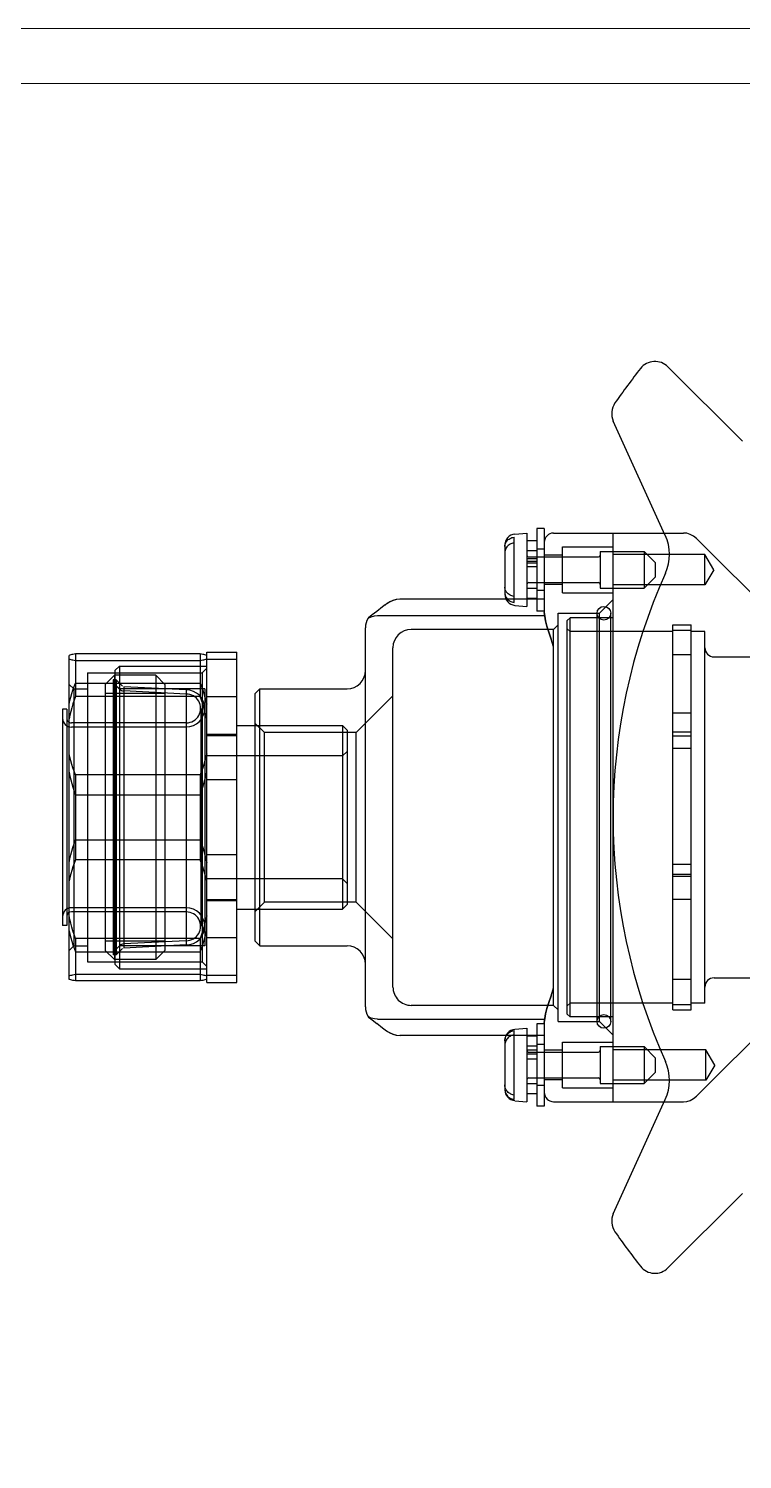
# Model space of a CAD drawing. Header units: millimetres. Extents: x 35720 to 50764, y -47170 to -36532.
# Drawn here: x 37714.2 to 37792, y -42001.6 to -41845.6 of the extents above; entities that cross this region are included whole.
import ezdxf

# ---------------------------------------------------------------- set-up
doc = ezdxf.new("R2010")
doc.units = ezdxf.units.MM
doc.header["$LTSCALE"] = 13
doc.linetypes.add('CENTER', pattern=[50.8, 31.75, -6.35, 6.35, -6.35])
doc.layers.get('0').update_dxf_attribs({"color": 1, "linetype": 'CENTER'})
doc.layers.add('3中心线层', color=1, linetype='CENTER')
doc.layers.add('DIM', color=4, linetype='Continuous')
doc.layers.add('INTE_DIM', color=3, linetype='Continuous', lineweight=13)

# ---------------------------------------------------------------- blocks, each defined once
blk = doc.blocks.new('30343043456320.')
at = {"layer": 'INTE_DIM', "color": 7}
for points in [[(55570.47, -34285.5), (57632.47, -34285.5), (57632.47, -35097.5), (55570.47, -35097.5)], [(55576.47, -34291.5), (57626.47, -34291.5), (57626.47, -35091.5), (55576.47, -35091.5)]]:
    blk.add_lwpolyline(points, close=True, dxfattribs=at)
blk = doc.blocks.new('压力释放阀1')
at = {"color": 6, "linetype": 'Continuous'}
for p, q in [((-20.09, -45.59), (-30.41, -55.91)), ((20.09, -45.59), (30.41, -55.91)), ((-17.5, -54), (-17.5, -49)), ((17.5, -54), (17.5, -49)), ((-49.12, -59.02), (-41.01, -50.91)), ((49.12, -59.02), (41.01, -50.91)), ((-27, -54.01), (-28.65, -55)), ((-27, -54.01), (-25.35, -55)), ((27, -53.91), (25.35, -54.9)), ((27, -53.91), (28.65, -54.9)), ((-25.35, -55), (-28.65, -55)), ((-28.65, -55), (-28.65, -65)), ((-25.35, -55), (-25.35, -65)), ((20.25, -55), (-20.25, -55)), ((-20.25, -55), (-20.25, -56.5)), ((20.25, -55), (20.25, -56.5)), ((28.65, -54.9), (25.35, -54.9)), ((25.35, -54.9), (25.35, -65)), ((28.65, -54.9), (28.65, -65)), ((-31, -71.5), (-31, -57.33)), ((21, -56.5), (-21, -56.5)), ((-21, -58.5), (-21, -56.5)), ((-20.4, -58.5), (-20.4, -56.5)), ((-17.77, -58.5), (-17.77, -56.5)), ((-11.39, -58.5), (-11.39, -56.5)), ((-9.33, -58.5), (-9.33, -56.5)), ((-8.89, -58.5), (-8.89, -56.5)), ((-7.53, -58.5), (-7.53, -56.5)), ((5.09, -58.5), (5.09, -56.5)), ((6.23, -56.5), (6.23, -58.5)), ((6.42, -58.5), (6.42, -56.5)), ((8.92, -58.5), (8.92, -56.5)), ((17.63, -58.5), (17.63, -56.5)), ((20.4, -58.5), (20.4, -56.5)), ((21, -58.5), (21, -56.5)), ((31, -71.5), (31, -57.33)), ((21, -58.5), (-21, -58.5)), ((-20.25, -58.5), (-20.25, -69.7)), ((20.25, -58.5), (20.25, -69.7)), ((-30.75, -59.31), (-43.21, -64.98)), ((-27.8, -60.4), (-29, -61.6)), ((-27.8, -60.4), (-26.2, -60.4)), ((-26.2, -60.4), (-25, -61.6)), ((26.2, -60.4), (25, -61.6)), ((26.2, -60.4), (27.8, -60.4)), ((27.8, -60.4), (29, -61.6)), ((43.21, -64.98), (30.75, -59.31)), ((-29, -61.6), (-25, -61.6)), ((-29, -66.4), (-29, -61.6)), ((-25, -66.4), (-25, -61.6)), ((25, -61.6), (29, -61.6)), ((25, -66.4), (25, -61.6)), ((29, -66.4), (29, -61.6)), ((31, -65), (-31, -65)), ((-29.5, -70.5), (-29.5, -65)), ((-24.5, -70.5), (-24.5, -65)), ((-22.25, -66.5), (-23.75, -65)), ((22.25, -65.25), (-22.25, -65.25)), ((-21.75, -65), (-21.75, -69.7)), ((21.75, -65), (21.75, -69.7)), ((22.25, -66.5), (23.75, -65)), ((24.5, -70.5), (24.5, -65)), ((29.5, -70.5), (29.5, -65)), ((-29, -66.4), (-25, -66.4)), ((-28.4, -74.2), (-28.4, -66.6)), ((-25.6, -74.2), (-25.6, -66.6)), ((22.25, -66.5), (-22.25, -66.5)), ((-22.25, -71), (-22.25, -66.5)), ((22.25, -66.75), (-22.25, -66.75)), ((22.25, -71), (22.25, -66.5)), ((25, -66.4), (29, -66.4)), ((25.6, -74.2), (25.6, -66.6)), ((28.4, -74.2), (28.4, -66.6)), ((21.75, -69.7), (-21.75, -69.7)), ((-21.45, -70), (-21.75, -69.7)), ((21.45, -70), (-21.45, -70)), ((-20.25, -69.7), (-20.55, -70)), ((20.25, -69.7), (20.55, -70)), ((21.45, -70), (21.75, -69.7)), ((-24.5, -70.5), (-29.5, -70.5)), ((-28.6, -70.5), (-28.6, -72.5)), ((-25.4, -70.5), (-25.4, -72.5)), ((22.25, -71), (-22.25, -71)), ((-20.5, -71.5), (-21, -71)), ((20.5, -71.5), (-20.5, -71.5)), ((-20.5, -71.5), (-20.5, -87)), ((20.5, -71.5), (21, -71)), ((20.5, -71.5), (20.5, -87)), ((29.5, -70.5), (24.5, -70.5)), ((25.4, -70.5), (25.4, -72.5)), ((28.6, -70.5), (28.6, -72.5)), ((-31.5, -72.5), (-22, -72.5)), ((-31.5, -72.5), (-31.5, -73.3)), ((-31.5, -73.3), (-22.5, -73.3)), ((-30.14, -73.3), (-30.14, -74.4)), ((-29.25, -72.5), (-29.25, -73.3)), ((-29.05, -73.3), (-29.05, -74.4)), ((-28.22, -74.4), (-28.22, -73.3)), ((-27.89, -73.3), (-27.89, -74.4)), ((-27.7, -73.3), (-27.7, -74.4)), ((-27.36, -74.4), (-27.36, -73.3)), ((-24.95, -73.3), (-24.95, -74.4)), ((-24.75, -72.5), (-24.75, -73.3)), ((-23.86, -73.3), (-23.86, -74.4)), ((-23.78, -72.5), (-23.78, -88.24)), ((-22.5, -72.5), (-22.5, -73.3)), ((-22, -90.67), (-22, -72.5)), ((22, -72.5), (31.5, -72.5)), ((22, -90.67), (22, -72.5)), ((22.5, -72.5), (22.5, -73.3)), ((22.5, -73.3), (31.5, -73.3)), ((23.78, -72.5), (23.78, -88.24)), ((23.86, -73.3), (23.86, -74.4)), ((24.75, -72.5), (24.75, -73.3)), ((24.95, -73.3), (24.95, -74.4)), ((25.33, -74.4), (25.33, -73.3)), ((25.82, -73.3), (25.82, -74.4)), ((25.83, -73.3), (25.83, -74.4)), ((26.32, -74.4), (26.32, -73.3)), ((29.05, -73.3), (29.05, -74.4)), ((29.25, -72.5), (29.25, -73.3)), ((30.14, -73.3), (30.14, -74.4)), ((31.5, -72.5), (31.5, -73.3)), ((-31, -74.4), (-23, -74.4)), ((-30.89, -75.7), (-31, -74.4)), ((-23.11, -75.7), (-23, -74.4)), ((23, -74.4), (31, -74.4)), ((23.11, -75.7), (23, -74.4)), ((30.89, -75.7), (31, -74.4)), ((-23.44, -75.8), (-30.56, -75.8)), ((30.75, -75.8), (23.25, -75.8)), ((-29.69, -76.8), (-24.31, -76.8)), ((24.31, -76.8), (29.69, -76.8)), ((-23.16, -89.86), (-22.94, -90.14)), ((-22.94, -90.14), (-22.45, -90.76)), ((18.5, -89), (-18.5, -89)), ((-9.25, -93), (-13.25, -89)), ((9.25, -93), (13.25, -89)), ((22.45, -90.76), (22.94, -90.14)), ((22.94, -90.14), (23.16, -89.86)), ((23.15, -89.86), (23.35, -89.58)), ((-21.91, -91.41), (-21.86, -91.52)), ((-21.81, -91.59), (-21.86, -91.52)), ((-21.77, -91.65), (-21.74, -91.68)), ((-21.71, -91.71), (-21.74, -91.68)), ((20.67, -92), (-20.67, -92)), ((21.71, -91.71), (21.72, -91.7)), ((21.77, -91.65), (22.07, -91.25)), ((21.81, -91.59), (21.86, -91.52)), ((21.91, -91.41), (21.86, -91.52)), ((22.07, -91.25), (22.46, -90.74)), ((9.25, -93), (-9.25, -93)), ((-9.25, -93), (-9.25, -103)), ((9.25, -93), (9.25, -103)), ((-14, -103.5), (-14, -94)), ((-9.5, -94), (-10, -94.5)), ((-10, -94.5), (10, -94.5)), ((-10, -106), (-10, -94.5)), ((-9.5, -94), (9.5, -94)), ((-6.7, -94.5), (-7.2, -94)), ((-6.7, -94.5), (-6.7, -109.5)), ((6.7, -94.5), (7.2, -94)), ((6.7, -94.5), (6.7, -109.5)), ((9.5, -94), (10, -94.5)), ((10, -106), (10, -94.5)), ((14, -103.5), (14, -94)), ((14, -103.5), (-14, -103.5)), ((-13.5, -104), (-14, -103.5)), ((13.5, -104), (-13.5, -104)), ((-9.25, -103), (-10.25, -104)), ((9.25, -103), (-9.25, -103)), ((9.25, -103), (10.25, -104)), ((13.5, -104), (14, -103.5)), ((18, -106), (-18, -106)), ((-18, -109.3), (-18, -106)), ((-17.23, -106), (-17.23, -109.3)), ((-13.13, -106), (-13.13, -109.3)), ((-9.06, -109.3), (-9.06, -106)), ((-8.94, -109.3), (-8.94, -106)), ((-4.1, -106), (-4.1, -109.3)), ((4.1, -106), (4.1, -109.3)), ((8.94, -109.3), (8.94, -106)), ((9.06, -109.3), (9.06, -106)), ((13.13, -106), (13.13, -109.3)), ((17.23, -106), (17.23, -109.3)), ((18, -109.3), (18, -106)), ((18, -109.3), (-18, -109.3)), ((-17.83, -110), (-13.19, -110)), ((-17.83, -110), (-17.83, -123.6)), ((-17.11, -123.6), (-17.11, -110)), ((-16.5, -118.8), (-16.5, -109.3)), ((-15.75, -109.8), (-16.25, -109.3)), ((-15.75, -109.8), (15.75, -109.8)), ((-15.75, -122.3), (-15.75, -109.8)), ((-14.65, -123.6), (-14.65, -110)), ((-14, -109.5), (14, -109.5)), ((-14, -109.5), (-14, -118.8)), ((-13.19, -110), (-13.19, -123.6)), ((-11.88, -109.95), (11.88, -109.95)), ((-4.63, -110), (4.63, -110)), ((-4.63, -110), (-4.63, -123.6)), ((-2.46, -123.6), (-2.46, -110)), ((2.46, -123.6), (2.46, -110)), ((4.63, -110), (4.63, -123.6)), ((13.19, -110), (17.83, -110)), ((13.19, -110), (13.19, -123.6)), ((14, -109.5), (14, -118.8)), ((14.65, -123.6), (14.65, -110)), ((15.75, -109.8), (16.25, -109.3)), ((15.75, -122.3), (15.75, -109.8)), ((16.5, -118.8), (16.5, -109.3)), ((17.11, -123.6), (17.11, -110)), ((17.83, -110), (17.83, -123.6)), ((-13.9, -111.53), (-14.25, -118.35)), ((-13.9, -111.53), (13.9, -111.53)), ((-13.45, -111.54), (-13.8, -118.35)), ((-13.45, -111.54), (13.45, -111.54)), ((-10.3, -111.53), (-10.3, -124.05)), ((-9.85, -111.53), (-9.85, -124.05)), ((9.85, -111.53), (9.85, -124.05)), ((10.3, -111.53), (10.3, -124.05)), ((13.45, -111.54), (13.8, -118.35)), ((13.9, -111.53), (14.25, -118.35)), ((-14.5, -113.85), (-15.5, -114.85)), ((-14.5, -113.85), (14.5, -113.85)), ((-13.5, -113.85), (-13.5, -120.35)), ((13.5, -113.85), (13.5, -120.35)), ((14.5, -113.85), (15.5, -114.85)), ((-15.5, -114.85), (15.5, -114.85)), ((-15.5, -114.85), (-15.5, -119.35)), ((15.5, -114.85), (15.5, -119.35)), ((-14.31, -118.49), (-15, -119.18)), ((-14.25, -118.35), (14.25, -118.35)), ((14.31, -118.49), (15, -119.18)), ((-16.5, -118.8), (16.5, -118.8)), ((-16, -119.3), (-16.5, -118.8)), ((-16, -119.3), (16, -119.3)), ((-15.5, -119.35), (15.5, -119.35)), ((-14.5, -120.35), (-15.5, -119.35)), ((-15, -119.18), (15, -119.18)), ((-15, -119.18), (-15, -119.5)), ((-15, -119.5), (15, -119.5)), ((-13.99, -118.81), (-14.68, -119.5)), ((-14, -118.8), (-14.5, -119.3)), ((13.99, -118.81), (14.68, -119.5)), ((14, -118.8), (14.5, -119.3)), ((14.5, -120.35), (15.5, -119.35)), ((15, -119.18), (15, -119.5)), ((16, -119.3), (16.5, -118.8)), ((-14.5, -120.35), (14.5, -120.35)), ((-15.75, -122.3), (15.75, -122.3)), ((-14, -123.8), (-14, -122.3)), ((14, -123.8), (14, -122.3)), ((-17.83, -123.6), (-13.19, -123.6)), ((17.66, -124.3), (-17.66, -124.3)), ((-14, -123.8), (-14.5, -124.3)), ((-14, -123.8), (14, -123.8)), ((-11.8, -124.55), (11.8, -124.55)), ((-11.8, -124.55), (-11.8, -125)), ((-4.63, -123.6), (4.63, -123.6)), ((11.8, -124.55), (11.8, -125)), ((13.19, -123.6), (17.83, -123.6)), ((14, -123.8), (14.5, -124.3)), ((-11.8, -125), (11.8, -125))]:
    blk.add_line(p, q, dxfattribs=at)
for points in [[(-30.41, -55.91), (-30.67, -56.23), (-30.86, -56.59), (-30.97, -56.96), (-31, -57.33)], [(31, -57.33), (30.97, -56.96), (30.86, -56.59), (30.67, -56.23), (30.41, -55.91)], [(-18.6, -71.5), (-19.44, -71.77), (-20.19, -72.01), (-20.84, -72.21), (-21.42, -72.36), (-21.92, -72.46), (-22.35, -72.5)], [(22.35, -72.5), (21.92, -72.46), (21.42, -72.36), (20.84, -72.21), (20.19, -72.01), (19.44, -71.77), (18.6, -71.5)], [(-22.35, -72.5), (-21.92, -72.46), (-21.42, -72.36), (-20.84, -72.21), (-20.19, -72.01), (-19.44, -71.77)], [(19.44, -71.77), (20.19, -72.01), (20.84, -72.21), (21.42, -72.36), (21.92, -72.46), (22.35, -72.5)], [(-29.54, -76.8), (-29.64, -76.79), (-29.75, -76.78), (-29.85, -76.75), (-29.94, -76.7), (-30.04, -76.65), (-30.13, -76.59), (-30.21, -76.51), (-30.28, -76.43), (-30.35, -76.34), (-30.41, -76.24), (-30.46, -76.14), (-30.5, -76.03), (-30.53, -75.92), (-30.56, -75.8)], [(-29.91, -75.8), (-29.89, -75.92), (-29.86, -76.03), (-29.82, -76.14), (-29.77, -76.24), (-29.71, -76.34), (-29.64, -76.43), (-29.57, -76.51), (-29.49, -76.59), (-29.4, -76.65), (-29.3, -76.7), (-29.21, -76.74), (-29.11, -76.78), (-29, -76.79), (-28.9, -76.8)], [(-24.09, -75.8), (-24.11, -75.92), (-24.14, -76.03), (-24.18, -76.14), (-24.23, -76.24), (-24.29, -76.34), (-24.36, -76.43), (-24.43, -76.51), (-24.52, -76.59), (-24.6, -76.65), (-24.7, -76.7), (-24.79, -76.75), (-24.9, -76.78), (-25, -76.79), (-25.1, -76.8)], [(-24.46, -76.8), (-24.36, -76.79), (-24.25, -76.78), (-24.15, -76.75), (-24.06, -76.7), (-23.96, -76.65), (-23.87, -76.59), (-23.79, -76.51), (-23.72, -76.43), (-23.65, -76.34), (-23.59, -76.24), (-23.54, -76.14), (-23.5, -76.03), (-23.47, -75.92), (-23.44, -75.8)], [(24.35, -76.8), (24.24, -76.79), (24.13, -76.78), (24.02, -76.75), (23.91, -76.7), (23.81, -76.65), (23.71, -76.59), (23.62, -76.51), (23.54, -76.43), (23.47, -76.34), (23.41, -76.24), (23.35, -76.14), (23.3, -76.03), (23.27, -75.92), (23.25, -75.8)], [(23.72, -75.8), (23.74, -75.92), (23.78, -76.03), (23.82, -76.14), (23.88, -76.24), (23.94, -76.34), (24.01, -76.43), (24.1, -76.51), (24.18, -76.59), (24.28, -76.65), (24.38, -76.7), (24.49, -76.74), (24.6, -76.78), (24.71, -76.79), (24.83, -76.8)], [(30.28, -75.8), (30.26, -75.92), (30.22, -76.03), (30.18, -76.14), (30.12, -76.24), (30.06, -76.34), (29.99, -76.43), (29.9, -76.51), (29.82, -76.59), (29.72, -76.65), (29.62, -76.7), (29.51, -76.75), (29.4, -76.78), (29.29, -76.79), (29.17, -76.8)], [(29.65, -76.8), (29.76, -76.79), (29.87, -76.78), (29.98, -76.75), (30.09, -76.7), (30.19, -76.65), (30.29, -76.59), (30.38, -76.51), (30.46, -76.43), (30.53, -76.34), (30.6, -76.24), (30.65, -76.14), (30.7, -76.03), (30.73, -75.92), (30.75, -75.8)], [(-23.78, -88.23), (-23.74, -88.64), (-23.64, -89.01), (-23.5, -89.33), (-23.33, -89.6)], [(-23.74, -88.63), (-23.65, -88.99), (-23.51, -89.3), (-23.35, -89.58), (-23.15, -89.86)], [(23.33, -89.6), (23.5, -89.33), (23.64, -89.01), (23.74, -88.64), (23.78, -88.23)], [(23.35, -89.58), (23.51, -89.3), (23.65, -88.99), (23.74, -88.63)], [(-22.46, -90.74), (-22.07, -91.25), (-21.77, -91.65)], [(-21.71, -91.71), (-21.88, -91.36), (-21.97, -91.01), (-22, -90.67)], [(22, -90.67), (21.97, -91.01), (21.88, -91.36), (21.71, -91.71)], [(21.81, -91.59), (21.77, -91.65), (21.73, -91.68), (21.72, -91.7), (21.71, -91.71)], [(-17.66, -109.3), (-17.69, -109.39), (-17.72, -109.49), (-17.75, -109.6), (-17.77, -109.72), (-17.8, -109.86), (-17.83, -110)], [(-17.11, -110), (-17.14, -109.86), (-17.16, -109.72), (-17.19, -109.6), (-17.22, -109.49), (-17.25, -109.39), (-17.27, -109.3)], [(-14.65, -110), (-14.26, -109.86), (-13.88, -109.72), (-13.5, -109.6), (-13.12, -109.49), (-12.74, -109.39), (-12.36, -109.3)], [(-10.74, -109.3), (-11.14, -109.39), (-11.55, -109.49), (-11.96, -109.6), (-12.37, -109.72), (-12.78, -109.86), (-13.19, -110)], [(-6.93, -109.3), (-6.55, -109.39), (-6.17, -109.49), (-5.78, -109.6), (-5.4, -109.72), (-5.02, -109.86), (-4.63, -110)], [(-2.46, -110), (-2.87, -109.86), (-3.28, -109.72), (-3.69, -109.6), (-4.1, -109.49), (-4.51, -109.39), (-4.92, -109.3)], [(2.46, -110), (2.87, -109.86), (3.28, -109.72), (3.69, -109.6), (4.1, -109.49), (4.51, -109.39), (4.92, -109.3)], [(6.93, -109.3), (6.55, -109.39), (6.17, -109.49), (5.78, -109.6), (5.4, -109.72), (5.02, -109.86), (4.63, -110)], [(10.74, -109.3), (11.14, -109.39), (11.55, -109.49), (11.96, -109.6), (12.37, -109.72), (12.78, -109.86), (13.19, -110)], [(14.65, -110), (14.26, -109.86), (13.88, -109.72), (13.5, -109.6), (13.12, -109.49), (12.74, -109.39), (12.36, -109.3)], [(17.11, -110), (17.14, -109.86), (17.16, -109.72), (17.19, -109.6), (17.22, -109.49), (17.25, -109.39), (17.27, -109.3)], [(17.66, -109.3), (17.69, -109.39), (17.72, -109.49), (17.75, -109.6), (17.77, -109.72), (17.8, -109.86), (17.83, -110)], [(-17.83, -123.6), (-17.8, -123.74), (-17.77, -123.88), (-17.75, -124), (-17.72, -124.11), (-17.69, -124.21), (-17.66, -124.3)], [(-17.27, -124.3), (-17.25, -124.21), (-17.22, -124.11), (-17.19, -124), (-17.16, -123.88), (-17.14, -123.74), (-17.11, -123.6)], [(-12.36, -124.3), (-12.74, -124.21), (-13.12, -124.11), (-13.5, -124), (-13.88, -123.88), (-14.26, -123.74), (-14.65, -123.6)], [(-13.19, -123.6), (-12.78, -123.74), (-12.37, -123.88), (-11.96, -124), (-11.55, -124.11), (-11.14, -124.21), (-10.74, -124.3)], [(-4.63, -123.6), (-5.02, -123.74), (-5.4, -123.88), (-5.78, -124), (-6.17, -124.11), (-6.55, -124.21), (-6.93, -124.3)], [(-4.92, -124.3), (-4.51, -124.21), (-4.1, -124.11), (-3.69, -124), (-3.28, -123.88), (-2.87, -123.74), (-2.46, -123.6)], [(4.92, -124.3), (4.51, -124.21), (4.1, -124.11), (3.69, -124), (3.28, -123.88), (2.87, -123.74), (2.46, -123.6)], [(4.63, -123.6), (5.02, -123.74), (5.4, -123.88), (5.78, -124), (6.17, -124.11), (6.55, -124.21), (6.93, -124.3)], [(13.19, -123.6), (12.78, -123.74), (12.37, -123.88), (11.96, -124), (11.55, -124.11), (11.14, -124.21), (10.74, -124.3)], [(12.36, -124.3), (12.74, -124.21), (13.12, -124.11), (13.5, -124), (13.88, -123.88), (14.26, -123.74), (14.65, -123.6)], [(17.27, -124.3), (17.25, -124.21), (17.22, -124.11), (17.19, -124), (17.16, -123.88), (17.14, -123.74), (17.11, -123.6)], [(17.83, -123.6), (17.8, -123.74), (17.77, -123.88), (17.75, -124), (17.72, -124.11), (17.69, -124.21), (17.66, -124.3)]]:
    blk.add_lwpolyline(points, dxfattribs=at)
for centre in [(-22.25, -66), (22.25, -66)]:
    blk.add_circle(centre, 0.75, dxfattribs=at)
for centre, radius, start, end in [((-18.5, -54), 1, 270, 0), ((18.5, -54), 1, 180, 270), ((-47.71, -60.44), 2, 135, 231.7123), ((-28.68, -63.86), 5, 65.8139, 114.5011), ((28.68, -63.86), 5, 65.4989, 114.1861), ((47.71, -60.44), 2, 308.2877, 45), ((0, 0), 65, 245.8139, 294.1861), ((0, 0), 79, 231.7123, 235.1147), ((0, 0), 79, 304.8853, 308.2877), ((-44.04, -63.16), 2, 235.1147, 294.5011), ((44.04, -63.16), 2, 245.4989, 304.8853), ((-28.6, -66.6), 0.2, 0, 90), ((-25.4, -66.6), 0.2, 90, 180), ((25.4, -66.6), 0.2, 0, 90), ((28.6, -66.6), 0.2, 90, 180), ((-30, -71.5), 1, 180, 270), ((30, -71.5), 1, 270, 0), ((-28.6, -74.2), 0.2, 270, 0), ((-25.4, -74.2), 0.2, 180, 270), ((25.4, -74.2), 0.2, 270, 0), ((28.6, -74.2), 0.2, 180, 270), ((-29.69, -75.6), 1.2, 185, 270), ((-24.31, -75.6), 1.2, 270, 355), ((24.31, -75.6), 1.2, 185, 270), ((29.69, -75.6), 1.2, 270, 355), ((-18.5, -87), 2, 180, 270), ((18.5, -87), 2, 270, 0), ((-20.67, -90), 2, 238.7353, 270), ((-16, -94), 2, 0, 90), ((16, -94), 2, 90, 180), ((20.67, -90), 2, 270, 301.2647), ((-11.88, -111.53), 2.02, 0, 180), ((-11.88, -111.53), 1.57, 0, 180.3668), ((11.88, -111.53), 2.02, 0, 180), ((11.88, -111.53), 1.57, 359.6332, 180), ((-14.45, -118.35), 0.65, 315, 0), ((14.45, -118.35), 0.65, 180, 225), ((-10.8, -124.05), 0.95, 270, 0), ((-10.8, -124.05), 0.5, 270, 0), ((10.8, -124.05), 0.95, 180, 270), ((10.8, -124.05), 0.5, 180, 270)]:
    blk.add_arc(centre, radius, start, end, dxfattribs=at)

msp = doc.modelspace()

# ---------------------------------------------------------------- block references
at = {"layer": '3中心线层', "rotation": 270}
msp.add_blockref('压力释放阀1', (37842.93, -41931.566), dxfattribs=at)
at = {"layer": 'DIM', "color": 2, "rotation": 180}
msp.add_blockref('30343043456320.', (95294.403, -76943.068), dxfattribs=at)

doc.saveas('drawing.dxf')
